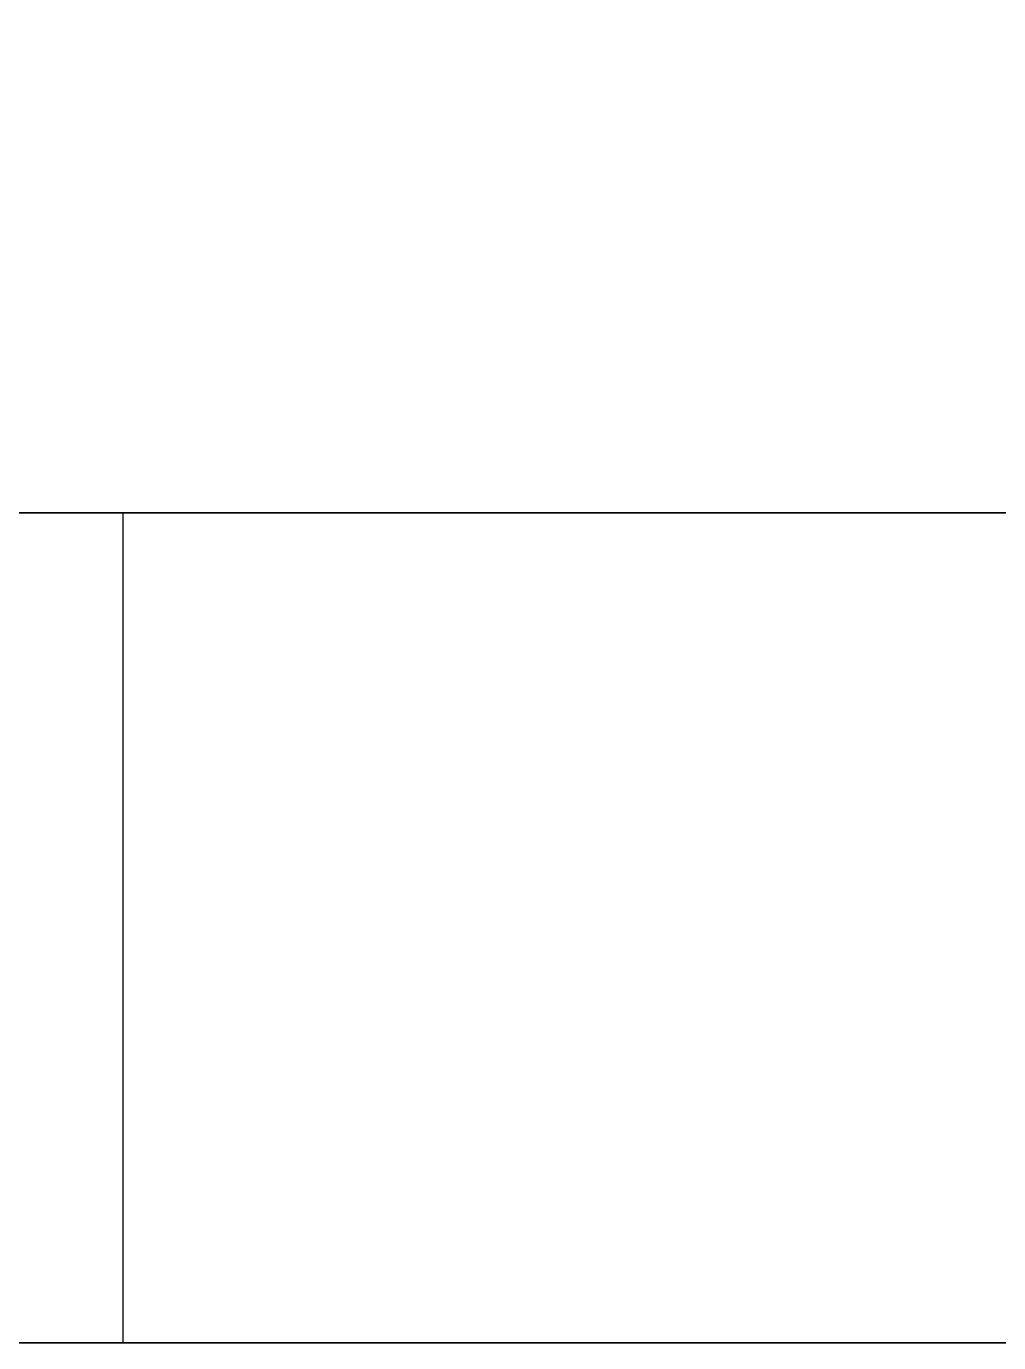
# Model space of a CAD drawing. Extents: x 0 to 5234, y -4951 to 0.
# Drawn here: x 4203.5 to 4379.4, y -4951 to -4713.1 of the extents above; entities that cross this region are included whole.
import ezdxf

# ---------------------------------------------------------------- set-up
doc = ezdxf.new("R2010")
doc.units = 0
doc.layers.add('LAYER0', color=7, linetype='CONTINUOUS')
doc.layers.add('LAYER35', color=7, linetype='CONTINUOUS')

msp = doc.modelspace()

# ---------------------------------------------------------------- linework, layer by layer
at = {"layer": 'LAYER0', "invisible_edges": 1}
for points in [[(5234, 0), (0, -4951), (0, 0), (5234, 0)], [(5234, -4951, 5), (0, 0, 5), (0, -4951, 5), (5234, -4951, 5)], [(0, 0, 5), (5234, -4951, 5), (5234, 0, 5), (0, 0, 5)], [(0, -4951), (5234, 0), (5234, -4951), (0, -4951)], [(5234, -4951, 5), (0, -4951), (5234, -4951), (5234, -4951, 5)], [(0, -4951), (5234, -4951, 5), (0, -4951, 5), (0, -4951)]]:
    msp.add_3dface(points, dxfattribs=at)
at = {"layer": 'LAYER35'}
for points, invisible_edges in [([(5234, -4951, 2408), (3347, -4801, 2408), (3197, -4951, 2408), (5234, -4951, 2408)], 1), ([(5084, -4801, 2408), (4221, -4801, 2180), (3347, -4801, 2408), (5084, -4801, 2408)], 3), ([(3377, -4801, 2180), (3347, -4801, 2408), (4221, -4801, 2180), (3377, -4801, 2180)], 3), ([(3347, -4801, 2408), (5234, -4951, 2408), (5084, -4801, 2408), (3347, -4801, 2408)], 1), ([(4221, -4951, 5), (5084, -4801, 5), (5234, -4951, 5), (4221, -4951, 5)], 1), ([(5084, -4801, 5), (4221, -4951, 5), (4221, -4801, 5), (5084, -4801, 5)], 1), ([(5084, -4801, 5), (4221, -4801, 2180), (5084, -4801, 2408), (5084, -4801, 5)], 3), ([(4221, -4801, 2180), (5084, -4801, 5), (4221, -4801, 5), (4221, -4801, 2180)], 1), ([(3197, -4951, 2408), (3377, -4951, 2180), (5234, -4951, 2408), (3197, -4951, 2408)], 3), ([(4221, -4951, 2180), (5234, -4951, 2408), (3377, -4951, 2180), (4221, -4951, 2180)], 3), ([(4221, -4951, 5), (5234, -4951, 2408), (4221, -4951, 2180), (4221, -4951, 5)], 3), ([(5234, -4951, 2408), (4221, -4951, 5), (5234, -4951, 5), (5234, -4951, 2408)], 1)]:
    msp.add_3dface(points, dxfattribs=dict(at, invisible_edges=invisible_edges))

doc.saveas('drawing.dxf')
